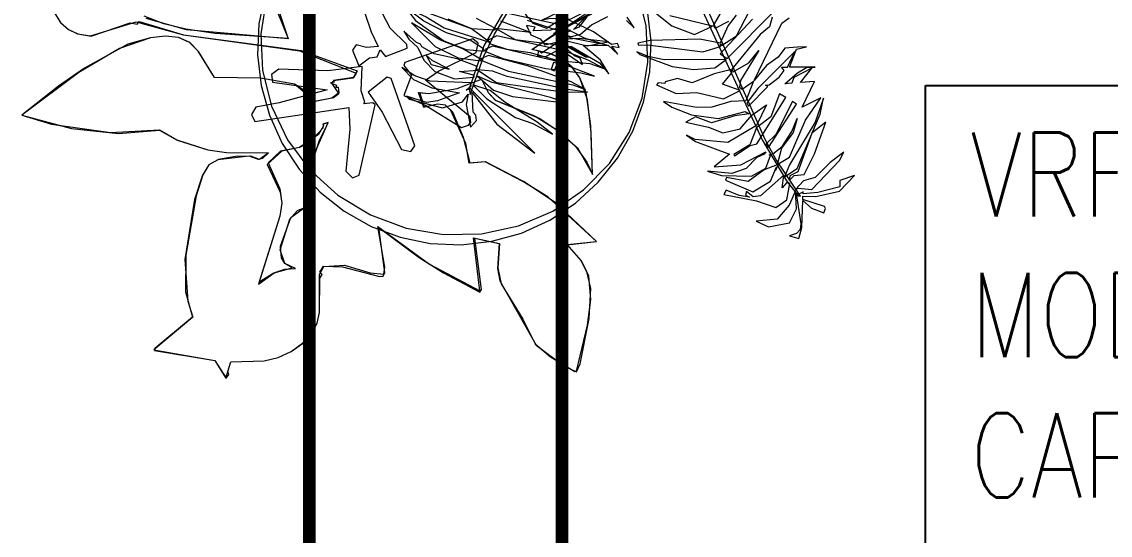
# Model space of a CAD drawing. Header units: millimetres. Extents: x 148480 to 578986, y 39883 to 155062.
# Drawn here: x 241728 to 244314, y 99665 to 100884 of the extents above; entities that cross this region are included whole.
import ezdxf

# ---------------------------------------------------------------- set-up
doc = ezdxf.new("R2010")
doc.units = ezdxf.units.MM
doc.linetypes.add('CENTER', pattern=[2, 1.25, -0.25, 0.25, -0.25])
doc.linetypes.add('HIDDEN', pattern=[0.375, 0.25, -0.125])
for name, color, linetype in [('CEN', 252, 'CENTER'), ('CET color Black or White', 7, 'Continuous'), ('HVAC TEXT', 7, 'Continuous'), ('Layer2', 4, 'Continuous'), ('Layer4', 6, 'Continuous'), ('M-HVAC VRV PIPE', 4, 'Continuous')]:
    doc.layers.add(name, color=color, linetype=linetype)
doc.styles.add('Arial_3', font='arial.ttf', dxfattribs={"height": 20.669291})

# ---------------------------------------------------------------- blocks, each defined once
blk = doc.blocks.new('GFC1')
at = {"layer": 'CEN', "color": 8, "linetype": 'HIDDEN', "lineweight": 0, "ltscale": 1500}
for p, q in [((315044.3, 100526.4), (315044.3, 105940.7)), ((315644.3, 100526.4), (315644.3, 105940.7))]:
    blk.add_line(p, q, dxfattribs=at)
at = {"layer": 'CET color Black or White', "color": 8, "linetype": 'Continuous', "lineweight": 18}
for points in [[(315573, 102010.6), (315458.4, 101813.3), (315423.6, 101710.6), (315426.1, 101697.8), (315458.7, 101788.9), (315483.5, 101841.1), (315566.6, 101978.3)], [(315944.4, 101970.2), (316120.2, 101589.6), (316177.6, 101492.6), (316205.7, 101456.9), (316211.3, 101456.4), (316152, 101543.6), (316126.7, 101590.5), (315912.8, 102074.6)], [(315850.8, 101904.1), (315905.4, 101860.8), (315959, 101840.3), (316002.1, 101859.5), (315900.3, 101884.5)], [(316033.9, 101913), (316003.4, 101861.2), (316008, 101854.8), (316040.6, 101871.5)], [(316057.7, 101885.5), (316039.3, 101861.6), (316020, 101819.4), (315972.1, 101828.7), (315854, 101825.9), (315824.5, 101819.7), (315826.1, 101814.8), (315847.3, 101815.8), (315978.5, 101798.5), (316021.2, 101811.2), (316020.5, 101818.1), (316023.4, 101813.9), (316058.5, 101836.8), (316090.1, 101896)], [(316096.6, 101876), (316020.1, 101794.1), (316037, 101782.6), (316150.7, 101897.5)], [(314966.8, 101896.7), (314993.4, 101830.3), (314820.2, 101842.5), (314750.5, 101852.5), (314698.5, 101865.4), (314651.3, 101883.8)], [(314439.3, 101889.7), (314453.1, 101868.6), (314471.6, 101852), (314493.8, 101841.2), (314525.9, 101836.2), (314618.3, 101868), (314635.1, 101864.9), (314639.6, 101871), (314745.3, 101839), (315020.6, 101801.1), (315155, 101747.9), (315149.2, 101737.7), (315101.1, 101730.4), (315103, 101727), (315094.1, 101725.1), (315108.8, 101720), (315106.8, 101714.6), (315112.1, 101714.7), (315114.1, 101701.3), (315097.3, 101689.2), (315057, 101680.8), (315029.3, 101708.5), (315008.7, 101722.1), (314928.1, 101736.1), (314818.5, 101738.2), (314779.5, 101800.4), (314759.3, 101820.8), (314733.2, 101832.6), (314702, 101836.2), (314666.6, 101832.3), (314592.9, 101806.4), (314496.2, 101749.9), (314360.8, 101648.5), (314478.9, 101616.9), (314590.5, 101604.8), (314688, 101613.1), (314730.1, 101589.3), (314802.5, 101566.4), (314847, 101559.7), (314947.2, 101559.4), (314932.5, 101545.6), (314923.3, 101543.5), (314901.3, 101551.5), (314826.3, 101542.7), (314805.5, 101530.7), (314790.5, 101506.1), (314770.9, 101448), (314748, 101305.7), (314755.3, 101206.5), (314767.1, 101169.1), (314674.7, 101090.9), (314819.2, 101065.6), (314845.4, 101024), (314857.2, 101062.5), (314936.8, 101065), (314970, 101072.9), (315000.8, 101087.3), (315027.8, 101106.8), (315049, 101129.9), (315062.8, 101154.9), (315068.3, 101179.8), (315068.9, 101261.5), (315074.3, 101269.8), (315069.1, 101275.6), (315077.9, 101289.6), (315123.1, 101288.7), (315210.5, 101265.2), (315219.7, 101266.4), (315223.2, 101275.1), (315208.8, 101381.7), (315305.2, 101310.6), (315362.7, 101274.3), (315448.8, 101228.6), (315452.9, 101234.9), (315437.3, 101356.4), (315494.6, 101344.1), (315490.9, 101284.6), (315496.6, 101255.3), (315582.7, 101102.7), (315648.5, 101053.6), (315678.8, 101039.2), (315687.2, 101057.9), (315708.7, 101165.5), (315712.9, 101236.8), (315702.9, 101277.3), (315690.1, 101303.2), (315656.3, 101341.2), (315726.5, 101348.8), (315628.2, 101441.1), (315552.7, 101490.9), (315462.6, 101537.3), (315426.1, 101534.1), (315410.6, 101595.2), (315384.6, 101655.3), (315367.8, 101671.9), (315348.3, 101674.5), (315317.7, 101667.4), (315306.5, 101702.2), (315327.7, 101699.7), (315394.9, 101711.6), (315453.1, 101734), (315468.7, 101702.4), (315485.7, 101684), (315591.9, 101640.4), (315639.3, 101609), (315676.9, 101573), (315703.4, 101537), (315716.7, 101507.6), (315713.9, 101607.5), (315704.9, 101684.5), (315686.6, 101737.1), (315668.2, 101762.4), (315645.2, 101781.4), (315616.1, 101794.6), (315572.2, 101804.4), (315645.9, 101852.4), (315746, 101905.4)], [(314918.1, 102055.9), (314993.5, 101830), (314752.4, 101851.3), (314656.2, 101878.3)], [(314439.2, 101889.9), (314453, 101868.7), (314470.5, 101852.6), (314492.9, 101841.8), (314523.9, 101836.7), (314632.8, 101870.2), (314745.3, 101839), (315024.5, 101802.2), (315157.5, 101753.9), (315147.3, 101736.1), (315101.6, 101729.9), (315096.9, 101724.4), (315114.1, 101699.1), (315101.4, 101689.9), (315058.1, 101680.9), (315008.7, 101722.1), (314928.2, 101736.1), (314819, 101738.2), (314780.8, 101799.9), (314760.2, 101820.6), (314733.2, 101832.6), (314702, 101836.2), (314666.6, 101832.3), (314612.5, 101817.2), (314509.8, 101759.8), (314448.1, 101717.5), (314361.2, 101648.4), (314431, 101627.1), (314571.6, 101607.3), (314687.9, 101613.4), (314729.4, 101589.8), (314802.5, 101566.4), (314847, 101559.7), (314947.2, 101559.4), (314925.8, 101543), (314905.2, 101551.3), (314868.8, 101550.7), (314828.2, 101543.3), (314805.5, 101530.7), (314791, 101506.9), (314774.9, 101456.8), (314750.6, 101316), (314749.9, 101228.8), (314766.5, 101169.1), (314676.7, 101094.7), (314676.4, 101090.1), (314819.1, 101066.1), (314846.5, 101024.4), (314852.7, 101032.7), (314850.7, 101040.2), (314857.1, 101062.9), (314936.7, 101064.9), (314969.8, 101072.9), (315000.7, 101087.3), (315027.6, 101106.7), (315048.1, 101129.4), (315062.2, 101154.6), (315067.8, 101180.1), (315067.9, 101270.3), (315078.2, 101289.2), (315127.9, 101292.1), (315188.7, 101273.8), (315221.2, 101270.9), (315223.1, 101287.3), (315206.7, 101384.1), (315329.1, 101294.8), (315449.2, 101231.5), (315433.8, 101357.6), (315495.9, 101344.1), (315491.8, 101285.7), (315500.1, 101248), (315551.6, 101164.5), (315580.9, 101105.5), (315616.8, 101074.7), (315675.1, 101039.5), (315679, 101040.6), (315705, 101149.9), (315712.5, 101210.8), (315708.4, 101266), (315690.1, 101303), (315656.7, 101340.3), (315726.3, 101348.3), (315610.4, 101454.3), (315551.3, 101491.2), (315462.1, 101537.8), (315423.6, 101534.6), (315415.5, 101581), (315380.3, 101659.6), (315367.8, 101671.9), (315348.3, 101674.5), (315316.2, 101666.9), (315303.3, 101702.5), (315327.7, 101699.7), (315394.9, 101711.6), (315453.3, 101734.2), (315468.7, 101702.4), (315485.9, 101683.8), (315580.3, 101645.9), (315629.9, 101615.6), (315681.2, 101570.6), (315716.5, 101508), (315712.5, 101622.9), (315701.7, 101701.4), (315685.5, 101738.5), (315668.5, 101761.8), (315645.8, 101780.7), (315616.6, 101794), (315572.2, 101804.4), (315638.1, 101849.5), (315743.9, 101908.7)], [(314938.9, 101936.9), (314924.3, 101865), (314921, 101791.7), (314929.4, 101718.8), (314949, 101648.1), (314979.4, 101581.3), (315019.9, 101520.1), (315069.5, 101466), (315126.9, 101420.3), (315190.8, 101384.2), (315259.5, 101358.5), (315331.4, 101343.9), (315404.7, 101340.7), (315477.6, 101349), (315548.3, 101368.6), (315615.1, 101399), (315676.3, 101439.5), (315730.4, 101489.1), (315776.1, 101546.5), (315812.2, 101610.4), (315837.9, 101679.1), (315837.9, 101679.1), (315852.6, 101751), (315855.8, 101824.3), (315847.5, 101897.2)], [(314942.2, 101927.6), (314928.4, 101841.8), (314932.3, 101754.7), (314953.7, 101669.7), (314991.8, 101590), (315045.2, 101518.7), (315111.7, 101458.4), (315188.9, 101411.7), (315273.8, 101380.1), (315363, 101365), (315453.2, 101366.9), (315541, 101385.8), (315622.8, 101420.9), (315695.7, 101470.9), (315756.8, 101533.8), (315803.7, 101607.3), (315834.6, 101688.5), (315834.6, 101688.5), (315848.4, 101774.2), (315844.5, 101861.3), (315823.1, 101946.3)], [(315512, 101891.1), (315631.8, 101865.1), (315697.2, 101831.8), (315751.8, 101814.5), (315666.1, 101831.4), (315628.5, 101851.1), (315561.9, 101873.3)], [(315498.1, 101872.6), (315570, 101845), (315486.6, 101854.2), (315440.8, 101877.9)], [(315372.8, 101877.4), (315429.3, 101854.6), (315484.3, 101851.1), (315487, 101853.9), (315533.1, 101827.8), (315667.2, 101811.1), (315733.5, 101773), (315755.3, 101746.9), (315736, 101779), (315694.5, 101813.8), (315753.6, 101814.9), (315777.1, 101793), (315763, 101812.2), (315780.4, 101808.8), (315776.4, 101818.6), (315762.2, 101816.6), (315718.8, 101846.6), (315644.6, 101881.9)], [(315797.9, 101873.1), (315815.8, 101855.5), (315815.8, 101855.5), (315799, 101881.4)], [(315703.1, 101882.3), (315684.1, 101857), (315671.4, 101852), (315702.9, 101884.8)], [(315717.5, 101900.1), (315663.1, 101864), (315616.8, 101850.1), (315575.5, 101848.6), (315580.4, 101857.5), (315559.6, 101861.5), (315570.4, 101839.2), (315592.7, 101829.4), (315603.3, 101815.6), (315637.3, 101823.4), (315595.9, 101795.9), (315588.8, 101801.7), (315586.4, 101789.1), (315606.2, 101787.5), (315640.3, 101805.7), (315630.5, 101772.2), (315624.1, 101773.2), (315618.5, 101757), (315625.3, 101753.9), (315638.2, 101781.6), (315652.2, 101798.8), (315648.2, 101816.2), (315699.7, 101786.7), (315706.5, 101786.2), (315706.5, 101786.2), (315647.6, 101818.9), (315642.2, 101809.7), (315644.4, 101825.1), (315649.2, 101826.2), (315703.9, 101813), (315754.9, 101822.2), (315685.3, 101830.8), (315654.9, 101829.1), (315644.7, 101839.9), (315666.8, 101834.9), (315688.5, 101840.7), (315714.4, 101863.2), (315753.4, 101882.4)], [(316143.3, 101881.2), (316137.5, 101858.4), (316115, 101839.6), (316047.9, 101758), (316050.8, 101751.4), (316088.2, 101773), (316112.1, 101801.7), (316068.1, 101730.8), (316066.3, 101714.6), (316072.3, 101710.2), (316099, 101729), (316081.1, 101682.7), (316045.3, 101680.9), (315999.9, 101667.2), (315963.6, 101666.9), (315885.3, 101680.6), (315905.5, 101667.2), (315952.3, 101649.1), (316015.8, 101640.9), (316079.7, 101656.9), (316089.3, 101651.7), (316054.8, 101646.9), (315999.5, 101630.3), (315961.6, 101644.5), (315938.4, 101631.8), (315992.6, 101620), (316026, 101606.8), (316067.8, 101616.3), (316095.1, 101648.5), (316129.9, 101672.9), (316106.5, 101623.9), (316038.2, 101583.5), (315960.3, 101590.5), (315939.8, 101601), (315961.5, 101586), (316041.9, 101556.1), (316005.9, 101525.9), (316069.1, 101530.8), (316128.4, 101561.7), (316124.4, 101555.5), (316107, 101548.1), (316082.1, 101521.7), (316047.7, 101510.1), (315989.7, 101515.7), (316023.1, 101505), (316094.4, 101503.4), (316128.7, 101522.6), (316139.4, 101552.7), (316136.4, 101554.6), (316145, 101556.7), (316167.5, 101573.9), (316190, 101609.8), (316203.1, 101640.6), (316193.1, 101607.5), (316165.9, 101570.2), (316155.3, 101530.6), (316124.8, 101518.7), (316086.8, 101491.2), (316035.1, 101500.1), (316032.6, 101493.8), (316097.7, 101466.4), (316139.5, 101491.6), (316154.1, 101526.1), (316151.6, 101516.9), (316161.3, 101534.7), (316184.8, 101549.1), (316222.8, 101636.2), (316258.9, 101689.6), (316258.9, 101689.6), (316214.8, 101667.6), (316244.2, 101728.6), (316210.8, 101726), (316237.9, 101760), (316195, 101737.7), (316190.2, 101724.3), (316173.8, 101723), (316203.6, 101748.7), (316225.3, 101761.3), (316246, 101762.8), (316185, 101762.4), (316201.8, 101805.1), (316225.3, 101811), (316203.8, 101809.6), (316203.8, 101809.6), (316173.6, 101807.6), (316157.5, 101786.1), (316130.5, 101766.6), (316100.5, 101730.7), (316166.5, 101866.7), (316184.1, 101879.7)]]:
    blk.add_lwpolyline(points, dxfattribs=at)
for points in [[(315276.1, 101807.5), (315275.4, 101816.1), (315235.8, 101855.1), (315191.8, 101940.8), (315174.8, 101950.2), (315158.8, 101940.1), (315190.5, 101846.3), (315207.3, 101811.2), (315179.6, 101809.1), (315155.2, 101815.1), (315146.3, 101802.9), (315161.7, 101765.6), (315187, 101784.5), (315205.5, 101786.6), (315212.2, 101803.3), (315224.9, 101787.7), (315276.1, 101807.5)], [(315768.9, 101922.4), (315657.8, 101894.4), (315641.6, 101876.4), (315616.4, 101877.7), (315594.4, 101873.6), (315639.3, 101894.2), (315637.6, 101900.1), (315616.1, 101892), (315567.6, 101895.3), (315548.7, 101901), (315561.5, 101882), (315564.6, 101880.6), (315574.6, 101866.6), (315607.2, 101854.9), (315639.3, 101874.6), (315665.1, 101876.8), (315729, 101908.5), (315768.9, 101922.4)], [(315460.3, 101800.4), (315457.6, 101806.3), (315426.1, 101826.3), (315369.7, 101843.6), (315315.6, 101871.4), (315270.7, 101905.9), (315296.1, 101873), (315363.6, 101824.7), (315416.8, 101804.2), (315460.3, 101800.4)], [(315472, 101821.5), (315429.2, 101853.5), (315303, 101899.6), (315288.2, 101896.8), (315321.8, 101882), (315364.7, 101856.2), (315472, 101821.5)], [(315452.3, 101781), (315408.9, 101806.3), (315355.6, 101826.3), (315286.4, 101867.6), (315343, 101811.4), (315397.5, 101784.6), (315450.6, 101777.1), (315452.3, 101781)], [(315705.1, 101702.8), (315657, 101709.6), (315513.7, 101740.5), (315479.5, 101752.9), (315442.4, 101756.2), (315441.5, 101765), (315395.3, 101782.3), (315340.6, 101794), (315311.5, 101810.8), (315308.2, 101817.3), (315298.6, 101821), (315268.8, 101848), (315280.1, 101828.7), (315301.6, 101809.1), (315315.9, 101779.1), (315342.3, 101752.2), (315388.7, 101734.4), (315435.4, 101738.5), (315434.3, 101743.7), (315401, 101751.9), (315444.3, 101755), (315489, 101726.4), (315645.6, 101703.8), (315705.1, 101702.8)], [(315665.2, 101849.5), (315640.4, 101854.4), (315623.7, 101840.7), (315640.8, 101844), (315643.7, 101840.9), (315665.2, 101849.5)], [(315427.9, 101631.9), (315426.2, 101644.8), (315319.8, 101731.8), (315351.1, 101752.7), (315440.6, 101797.5), (315445.4, 101819.5), (315432.4, 101829.7), (315270.5, 101773.5), (315268.6, 101766.5), (315286.8, 101743.2), (315268.3, 101695.3), (315320.5, 101671.5), (315405.6, 101618.9), (315422.5, 101624.7), (315427.9, 101631.9)], [(315743.3, 101759.2), (315706.8, 101779.2), (315651.4, 101800.2), (315489.7, 101836.6), (315469.1, 101826.3), (315472.2, 101819), (315512.9, 101804.8), (315568.7, 101797.3), (315634, 101778.4), (315710.4, 101770.9), (315743.3, 101759.2)], [(315376.2, 101757.9), (315335.7, 101778), (315321.7, 101790.8), (315333.1, 101768.4), (315376.2, 101757.9)], [(315700, 101709.2), (315665.8, 101727.8), (315562.6, 101765.8), (315469.6, 101790), (315451.6, 101782), (315455.3, 101777.3), (315517.3, 101752.9), (315670.2, 101720.1), (315700, 101709.2)], [(315721.1, 101741.4), (315626.6, 101777.4), (315479.1, 101812.2), (315461.4, 101804.5), (315464.8, 101799.2), (315503.9, 101782.7), (315605.7, 101759.4), (315688.9, 101749.1), (315721.1, 101741.4)], [(315692.7, 101768.7), (315687.8, 101783.7), (315673.7, 101789), (315650.6, 101810.2), (315657.4, 101792.9), (315692.7, 101768.7)], [(316034.1, 101780.7), (315887.2, 101780.1), (315849.2, 101788.1), (315822.1, 101798.9), (315829.1, 101792.4), (315905.9, 101763.8), (315956.5, 101756.9), (316007.7, 101760.9), (316034.1, 101780.7)], [(316197.3, 101799.4), (316109.6, 101711.8), (316083.2, 101677.5), (316087, 101669.5), (316133, 101716.2), (316127.7, 101719.4), (316136.8, 101720.1), (316160.1, 101738.5), (316172.2, 101754.3), (316165.5, 101762.2), (316179.8, 101762.3), (316197.3, 101799.4)], [(315162.1, 101505.8), (315200, 101672.8), (315195.1, 101678), (315173.8, 101675.7), (315176.1, 101679), (315167.1, 101706.6), (315169.7, 101763.9), (315088.3, 101754), (314971.2, 101757.6), (314954, 101744.7), (314956.8, 101727.1), (315086.4, 101708.9), (314972.6, 101678.1), (314916.6, 101667.2), (314906.8, 101650.1), (314914.1, 101633.8), (315138.1, 101666.4), (315139.8, 101615.4), (315130.5, 101515.7), (315146.6, 101500), (315162.1, 101505.8)], [(315579.9, 101558.1), (315426.5, 101711), (315416.7, 101707.5), (315428.8, 101718.2), (315426.8, 101725.4), (315330.7, 101729.4), (315294.8, 101742), (315264.1, 101762), (315291.2, 101733.3), (315335, 101713), (315400.5, 101701.7), (315348.6, 101682.6), (315322, 101678.6), (315275.1, 101693.8), (315281, 101686.2), (315360.6, 101666.1), (315407.8, 101680.4), (315421.3, 101698.5), (315416.3, 101673.8), (315426.9, 101620.1), (315441.1, 101635.8), (315439.9, 101648.6), (315433.2, 101655.8), (315430.6, 101702.2), (315489.6, 101627.3), (315579.9, 101558.1)], [(315294.9, 101575.7), (315238.6, 101735.9), (315229.2, 101738.3), (315184.1, 101702.8), (315216.7, 101655.7), (315262.9, 101566.9), (315285, 101562.4), (315294.9, 101575.7)], [(315657.1, 101676.6), (315617.1, 101690.7), (315478.4, 101726), (315443.5, 101740.7), (315443.5, 101740.7), (315481.7, 101707.5), (315526.5, 101693.1), (315657.1, 101676.6)], [(316067.9, 101707.2), (316025.5, 101722), (316047.8, 101749.2), (316047, 101757.1), (316005.5, 101746.7), (315953.7, 101725.1), (315918.9, 101735.6), (315889.5, 101727.4), (315888.8, 101723.4), (315873, 101725.4), (315869, 101720.4), (315915.4, 101699.9), (315964.4, 101702.1), (316028.3, 101687), (316067.9, 101707.2)], [(315621.6, 101603.6), (315585.1, 101631.9), (315508.5, 101679), (315473.5, 101707), (315432.1, 101720.2), (315465.6, 101687.3), (315533.7, 101643.3), (315574.6, 101628.6), (315621.6, 101603.6)], [(316175.9, 101690.2), (316161.1, 101699.2), (316140.2, 101644.2), (316106.5, 101618.3), (316090.8, 101577.7), (316052.5, 101554.8), (316054.3, 101552.1), (316091.7, 101576.7), (316107, 101580.5), (316175.9, 101690.2)], [(316257.4, 101650.5), (316265.9, 101689.2), (316245.4, 101631.7), (316184.9, 101530.2), (316172.8, 101502.2), (316202.8, 101521.6), (316257.4, 101650.5)], [(316201.3, 101674.8), (316191.6, 101680.7), (316152.1, 101602.8), (316129.4, 101580.7), (316134.7, 101571.4), (316201.3, 101674.8)], [(316271.2, 101631.9), (316237.6, 101605.9), (316204.4, 101513.8), (316185.2, 101504.1), (316183.6, 101493.2), (316195.6, 101505.1), (316219.8, 101507.3), (316244.5, 101556.7), (316271.2, 101631.9)], [(314985.4, 101296.6), (314974.7, 101328.7), (314997.8, 101401.6), (315016, 101422.1), (315037.2, 101430.6), (315046.3, 101424.1), (315040.5, 101472), (315052.5, 101549.1), (315088.7, 101630.7), (315075.7, 101626.9), (315077.9, 101623.2), (315065.7, 101602.2), (315020.9, 101571.4), (314975.8, 101562.6), (314945.9, 101535.5), (314974.1, 101473.5), (314978.7, 101439.8), (314973.9, 101408.3), (314922.9, 101247.3), (314960.6, 101273.8), (315002.9, 101286), (314985.4, 101296.6)], [(315011.3, 101284.5), (314985.4, 101296.6), (314978.2, 101309.8), (314975.5, 101337.8), (315000.3, 101405.3), (315029.2, 101427.2), (315045.3, 101421.5), (315040.3, 101469.9), (315044.9, 101517.8), (315068.2, 101589.1), (315088.9, 101630.3), (315076.5, 101627.3), (315076.3, 101617.6), (315043.7, 101583), (315020.9, 101571.4), (314978.3, 101562.8), (314943.9, 101531.2), (314975, 101465.6), (314978.7, 101439.8), (314973.9, 101408.3), (314925.1, 101253.1), (314959.7, 101274.4), (314986, 101282.6), (315011.3, 101284.5)], [(316313.9, 101561), (316281, 101535.8), (316245.4, 101500.1), (316218, 101492.7), (316199.1, 101472), (316205.6, 101475.3), (316237.8, 101471.8), (316303.6, 101540.7), (316313.9, 101561)], [(316178.3, 101447.7), (316185.3, 101486.3), (316178.6, 101488.9), (316167.7, 101476.2), (316171.4, 101506.1), (316116.2, 101457.3), (316098.4, 101454.6), (316082.8, 101467.5), (316080.2, 101458.4), (316090.1, 101453.4), (316065.1, 101457.6), (316034.3, 101470.1), (316028.8, 101459.9), (316106.6, 101445.1), (316152.2, 101429.5), (316178.3, 101447.7)], [(316339.4, 101505), (316304, 101493.6), (316304, 101478.1), (316251.7, 101464.5), (316217, 101461.9), (316217.2, 101466.3), (316206, 101460.4), (316200.9, 101462.3), (316211.8, 101390.4), (316209.8, 101377.2), (316201.1, 101367.4), (316184.7, 101361.7), (316206.6, 101355.9), (316213.7, 101381.6), (316216.4, 101446), (316236.9, 101427.4), (316266.5, 101416.5), (316270.3, 101427.1), (316267.6, 101431.6), (316216.5, 101448.2), (316216.8, 101456.2), (316247.4, 101455.7), (316303.9, 101467.8), (316339.4, 101505)], [(316201.7, 101425.7), (316198.9, 101468.7), (316183.9, 101435), (316155.4, 101401.6), (316105.5, 101396.5), (316134.7, 101383.7), (316185, 101392.5), (316201.7, 101425.7)]]:
    blk.add_lwpolyline(points, close=True, dxfattribs=at)
blk = doc.blocks.new('BEAM')
at = {"layer": 'CEN', "color": 11, "linetype": 'HIDDEN', "lineweight": 0, "ltscale": 1500, "const_width": 30}
for points in [[(375044.3, 100526.4), (375044.3, 105940.7)], [(375644.3, 100526.4), (375644.3, 105940.7)]]:
    blk.add_lwpolyline(points, dxfattribs=at)
blk = doc.blocks.new('BEE')
at = {"layer": 'M-HVAC VRV PIPE', "linetype": 'Continuous'}
blk.add_blockref('BEAM', (0, 0), dxfattribs=at)

msp = doc.modelspace()

# ---------------------------------------------------------------- block references
at = {"layer": 'Layer4', "linetype": 'Continuous', "rotation": 360}
msp.add_blockref('GFC1', (-72632.4, -986), dxfattribs=at)

# ---------------------------------------------------------------- next in the draw order: linework, layer by layer
at = {"layer": 'HVAC TEXT'}
msp.add_lwpolyline([(243875.4, 100733), (247050.9, 100733), (247050.9, 99321.7), (243875.4, 99321.7)], close=True, dxfattribs=at)

# ---------------------------------------------------------------- next in the draw order: block references
at = {"layer": 'Layer2', "linetype": 'Continuous', "rotation": 360}
msp.add_blockref('BEE', (-132632.4, -986), dxfattribs=at)

# ---------------------------------------------------------------- next in the draw order: texts
at = {"layer": 'HVAC TEXT', "insert": (243982, 100621.5), "char_height": 200, "width": 4668.514, "attachment_point": 1, "style": 'Arial_3'}
msp.add_mtext('\\pxql;{\\Fsimplex.shx|c0;\\W0.8;\\C0;VRF FOURWAY CASSETTE\\PMODEL :VLC-24\\PCAPCITY :2.0 TR\\PSIZE-950LX950WX240HT. }', dxfattribs=at)

doc.saveas('drawing.dxf')
